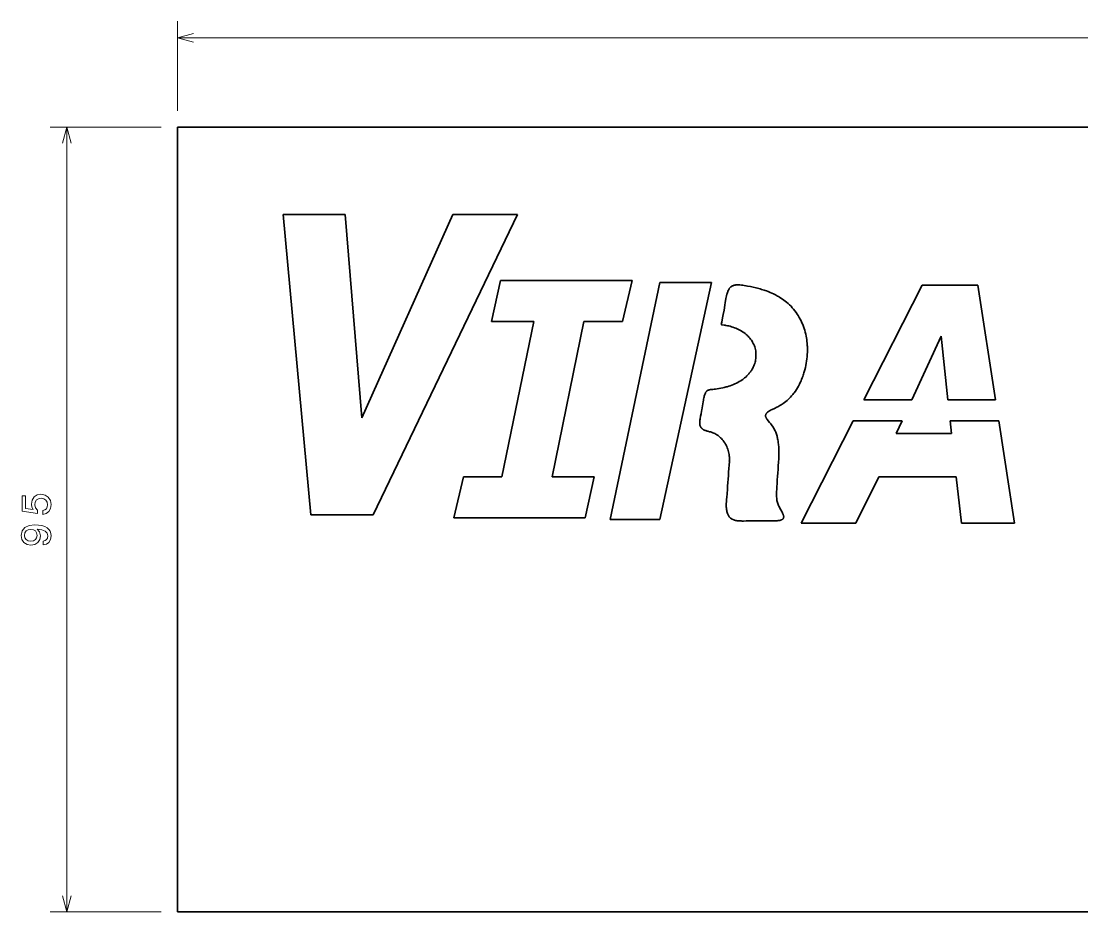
# Model space of a CAD drawing. Extents: x 11 to 268, y 58 to 169.
# Drawn here: x 10.6 to 139, y 57.5 to 165.3 of the extents above; entities that cross this region are included whole.
import ezdxf

# ---------------------------------------------------------------- set-up
doc = ezdxf.new("R2010")
doc.units = 0

msp = doc.modelspace()

# ---------------------------------------------------------------- linework, layer by layer
at = {"color": 7, "lineweight": 13, "ltscale": 0.270795}
msp.add_line((29.5, 154.5), (29.5, 165.33), dxfattribs=at)
at = {"color": 7, "lineweight": 13}
for p, q in [((29.5, 163.33), (267.5, 163.33)), ((16.09, 57.5), (16.09, 152.5))]:
    msp.add_line(p, q, dxfattribs=at)
at = {"color": 7, "lineweight": 13, "ltscale": 0.335227}
for p, q in [((27.5, 152.5), (14.09, 152.5)), ((27.5, 57.5), (14.09, 57.5))]:
    msp.add_line(p, q, dxfattribs=at)
at = {"color": 7, "lineweight": 35}
for p, q in [((29.5, 152.5), (267.5, 152.5)), ((29.5, 57.5), (29.5, 152.5)), ((42.3, 141.92), (45.65, 105.58)), ((51.83, 117.31), (49.79, 141.92)), ((62.83, 141.92), (51.83, 117.31)), ((53.19, 105.58), (70.69, 141.92)), ((87.94, 133.7), (81.9, 104.99)), ((87.94, 104.99), (94.16, 133.7)), ((267.5, 57.5), (29.5, 57.5))]:
    msp.add_line(p, q, dxfattribs=at)
at = {"color": 7, "lineweight": 35, "ltscale": 0.187236}
msp.add_line((49.79, 141.92), (42.3, 141.92), dxfattribs=at)
at = {"color": 7, "lineweight": 35, "ltscale": 0.196401}
msp.add_line((70.69, 141.92), (62.83, 141.92), dxfattribs=at)
at = {"color": 7, "lineweight": 35, "ltscale": 0.127189}
for p, q in [((68.64, 133.93), (67.52, 128.96)), ((79.97, 110.18), (74.88, 110.18))]:
    msp.add_line(p, q, dxfattribs=at)
at = {"color": 7, "lineweight": 35, "ltscale": 0.39811}
msp.add_line((84.56, 133.93), (68.64, 133.93), dxfattribs=at)
at = {"color": 7, "lineweight": 35, "ltscale": 0.12742}
for p, q in [((83.4, 128.96), (84.56, 133.93)), ((64.13, 110.18), (62.97, 105.22))]:
    msp.add_line(p, q, dxfattribs=at)
at = {"color": 7, "lineweight": 35, "ltscale": 0.155519}
msp.add_line((94.16, 133.7), (87.94, 133.7), dxfattribs=at)
at = {"color": 7, "lineweight": 35, "ltscale": 0.389493}
msp.add_line((119.7, 133.39), (112.64, 119.5), dxfattribs=at)
at = {"color": 7, "lineweight": 35, "ltscale": 0.16855}
msp.add_line((126.44, 133.39), (119.7, 133.39), dxfattribs=at)
at = {"color": 7, "lineweight": 35, "ltscale": 0.351339}
msp.add_line((128.57, 119.5), (126.44, 133.39), dxfattribs=at)
at = {"color": 7, "lineweight": 35, "ltscale": 0.128222}
msp.add_line((67.52, 128.96), (72.65, 128.96), dxfattribs=at)
at = {"color": 7, "lineweight": 35, "ltscale": 0.479208}
for p, q in [((72.65, 128.96), (68.8, 110.18)), ((74.88, 110.18), (78.73, 128.96))]:
    msp.add_line(p, q, dxfattribs=at)
at = {"color": 7, "lineweight": 35, "ltscale": 0.116847}
msp.add_line((78.73, 128.96), (83.4, 128.96), dxfattribs=at)
at = {"color": 7, "lineweight": 35, "ltscale": 0.211773}
msp.add_line((118.45, 119.5), (122.01, 127.18), dxfattribs=at)
at = {"color": 7, "lineweight": 35, "ltscale": 0.193224}
msp.add_line((122.01, 127.18), (122.82, 119.5), dxfattribs=at)
at = {"color": 7, "lineweight": 35, "ltscale": 0.14528}
msp.add_line((112.64, 119.5), (118.45, 119.5), dxfattribs=at)
at = {"color": 7, "lineweight": 35, "ltscale": 0.143726}
msp.add_line((122.82, 119.5), (128.57, 119.5), dxfattribs=at)
at = {"color": 7, "lineweight": 35, "ltscale": 0.346991}
msp.add_line((111.34, 116.93), (105.06, 104.56), dxfattribs=at)
at = {"color": 7, "lineweight": 35, "ltscale": 0.148147}
msp.add_line((117.27, 116.93), (111.34, 116.93), dxfattribs=at)
at = {"color": 7, "lineweight": 35, "ltscale": 0.042378}
msp.add_line((116.55, 115.4), (117.27, 116.93), dxfattribs=at)
at = {"color": 7, "lineweight": 35, "ltscale": 0.038666}
msp.add_line((123.09, 116.93), (123.26, 115.4), dxfattribs=at)
at = {"color": 7, "lineweight": 35, "ltscale": 0.146819}
msp.add_line((128.97, 116.93), (123.09, 116.93), dxfattribs=at)
at = {"color": 7, "lineweight": 35, "ltscale": 0.313}
msp.add_line((130.87, 104.56), (128.97, 116.93), dxfattribs=at)
at = {"color": 7, "lineweight": 35, "ltscale": 0.167517}
msp.add_line((123.26, 115.4), (116.55, 115.4), dxfattribs=at)
at = {"color": 7, "lineweight": 35, "ltscale": 0.116848}
msp.add_line((68.8, 110.18), (64.13, 110.18), dxfattribs=at)
at = {"color": 7, "lineweight": 35, "ltscale": 0.126966}
msp.add_line((78.89, 105.22), (79.97, 110.18), dxfattribs=at)
at = {"color": 7, "lineweight": 35, "ltscale": 0.156771}
msp.add_line((111.67, 104.56), (114.45, 110.18), dxfattribs=at)
at = {"color": 7, "lineweight": 35, "ltscale": 0.23473}
msp.add_line((114.45, 110.18), (123.83, 110.18), dxfattribs=at)
at = {"color": 7, "lineweight": 35, "ltscale": 0.141484}
msp.add_line((123.83, 110.18), (124.45, 104.56), dxfattribs=at)
at = {"color": 7, "lineweight": 35, "ltscale": 0.188545}
msp.add_line((45.65, 105.58), (53.19, 105.58), dxfattribs=at)
at = {"color": 7, "lineweight": 35, "ltscale": 0.398111}
msp.add_line((62.97, 105.22), (78.89, 105.22), dxfattribs=at)
at = {"color": 7, "lineweight": 35, "ltscale": 0.150972}
msp.add_line((81.9, 104.99), (87.94, 104.99), dxfattribs=at)
at = {"color": 7, "lineweight": 35, "ltscale": 0.165448}
msp.add_line((105.06, 104.56), (111.67, 104.56), dxfattribs=at)
at = {"color": 7, "lineweight": 35, "ltscale": 0.160278}
msp.add_line((124.45, 104.56), (130.87, 104.56), dxfattribs=at)
at = {"color": 7, "lineweight": 13}
for points in [[(31.43, 163.85), (29.5, 163.33), (31.43, 162.81)], [(16.61, 150.57), (16.09, 152.5), (15.57, 150.57)], [(15.57, 59.43), (16.09, 57.5), (16.61, 59.43)]]:
    msp.add_lwpolyline(points, dxfattribs=at)
at = {"color": 7, "lineweight": 35}
for points in [[(102.32, 113.71), (102.28, 114.1), (102.26, 114.3), (102.24, 114.47), (102.21, 114.64), (102.19, 114.76), (102.17, 114.88), (102.15, 114.98), (102.13, 115.08), (102.09, 115.2), (102.05, 115.33), (102.01, 115.45), (101.96, 115.59), (101.9, 115.73), (101.83, 115.86), (101.76, 115.99), (101.7, 116.09), (101.63, 116.19), (101.58, 116.28), (101.52, 116.36), (101.43, 116.47), (101.35, 116.58), (101.2, 116.76), (101.05, 116.93), (100.96, 117.05), (100.92, 117.11), (100.87, 117.18), (100.82, 117.25), (100.79, 117.33), (100.76, 117.4), (100.75, 117.44), (100.74, 117.48), (100.73, 117.51), (100.73, 117.55), (100.73, 117.59), (100.74, 117.64), (100.75, 117.68), (100.76, 117.72), (100.78, 117.76), (100.81, 117.81), (100.83, 117.84), (100.85, 117.87), (100.9, 117.93), (100.97, 117.98), (101.04, 118.04), (101.12, 118.1), (101.21, 118.15), (101.3, 118.2), (101.4, 118.26), (101.53, 118.32), (101.8, 118.45), (102.08, 118.59), (102.22, 118.66), (102.35, 118.73), (102.47, 118.8), (102.6, 118.87), (102.72, 118.95), (102.88, 119.05), (103.03, 119.16), (103.18, 119.28), (103.34, 119.4), (103.48, 119.53), (103.62, 119.67), (103.76, 119.81), (103.89, 119.96), (103.97, 120.05), (104.04, 120.15), (104.12, 120.24), (104.19, 120.35), (104.34, 120.55), (104.47, 120.75), (104.59, 120.95), (104.71, 121.16), (104.82, 121.37), (104.93, 121.58), (105.03, 121.8), (105.1, 121.97), (105.17, 122.15), (105.24, 122.33), (105.29, 122.46), (105.33, 122.6), (105.37, 122.74), (105.41, 122.88), (105.49, 123.13), (105.55, 123.39), (105.61, 123.66), (105.65, 123.92), (105.7, 124.18), (105.73, 124.45), (105.76, 124.71), (105.78, 124.98), (105.79, 125.25), (105.8, 125.52), (105.79, 125.79), (105.79, 125.93), (105.78, 126.07), (105.77, 126.21), (105.76, 126.35), (105.74, 126.57), (105.71, 126.78), (105.68, 126.99), (105.64, 127.2), (105.59, 127.44), (105.53, 127.67), (105.47, 127.91), (105.4, 128.14), (105.32, 128.37), (105.23, 128.6), (105.14, 128.83), (105.04, 129.04), (104.93, 129.26), (104.81, 129.47), (104.69, 129.68), (104.56, 129.88), (104.42, 130.07), (104.28, 130.27), (104.13, 130.45), (103.97, 130.63), (103.81, 130.81), (103.64, 130.98), (103.46, 131.14), (103.28, 131.3), (103.11, 131.44), (102.94, 131.57), (102.77, 131.69), (102.59, 131.81), (102.41, 131.92), (102.29, 131.99), (102.18, 132.06), (102.06, 132.12), (101.94, 132.19), (101.7, 132.31), (101.49, 132.41), (101.27, 132.5), (101.06, 132.59), (100.84, 132.67), (100.69, 132.72), (100.54, 132.77), (100.25, 132.86), (100.08, 132.91), (99.92, 132.96), (99.58, 133.04), (99.24, 133.13), (98.89, 133.2), (98.54, 133.27), (98.34, 133.31), (98.14, 133.34), (97.98, 133.37), (97.81, 133.39), (97.63, 133.41), (97.55, 133.42), (97.46, 133.42), (97.35, 133.42), (97.24, 133.42), (97.13, 133.41), (97.03, 133.39), (96.93, 133.37), (96.84, 133.34), (96.75, 133.31), (96.71, 133.29), (96.66, 133.26), (96.62, 133.24), (96.59, 133.21), (96.52, 133.16), (96.45, 133.1), (96.39, 133.03), (96.34, 132.95), (96.3, 132.91), (96.28, 132.86), (96.22, 132.75), (96.17, 132.64), (96.14, 132.55), (96.11, 132.47), (96.08, 132.37), (96.05, 132.27), (96, 132.09), (95.96, 131.9), (95.93, 131.75), (95.88, 131.47), (95.85, 131.29), (95.79, 130.94), (95.7, 130.36), (95.6, 129.82), (95.52, 129.42), (95.42, 128.89), (95.37, 128.62)], [(95.48, 128.56), (95.7, 128.53), (95.82, 128.51), (95.93, 128.49), (96.1, 128.46), (96.26, 128.43), (96.43, 128.39), (96.59, 128.34), (96.77, 128.29), (96.95, 128.22), (97.12, 128.16), (97.29, 128.08), (97.46, 128), (97.63, 127.92), (97.79, 127.83), (97.94, 127.73), (98.09, 127.63), (98.24, 127.52), (98.31, 127.46), (98.38, 127.41), (98.45, 127.35), (98.51, 127.29), (98.62, 127.18), (98.72, 127.07), (98.82, 126.95), (98.92, 126.84), (99.01, 126.71), (99.09, 126.59), (99.16, 126.46), (99.24, 126.32), (99.31, 126.18), (99.37, 126.03), (99.42, 125.89), (99.46, 125.74), (99.5, 125.58), (99.53, 125.43), (99.55, 125.27), (99.57, 125.12), (99.57, 124.96), (99.57, 124.8), (99.56, 124.65), (99.55, 124.49), (99.52, 124.33), (99.49, 124.17), (99.45, 124.03), (99.41, 123.89), (99.36, 123.74), (99.3, 123.6), (99.24, 123.46), (99.17, 123.33), (99.1, 123.19), (99.02, 123.06), (98.95, 122.97), (98.89, 122.87), (98.81, 122.78), (98.76, 122.71), (98.7, 122.64), (98.64, 122.57), (98.58, 122.5), (98.46, 122.38), (98.33, 122.25), (98.19, 122.14), (98.11, 122.08), (98.04, 122.02), (97.96, 121.96), (97.88, 121.9), (97.72, 121.79), (97.55, 121.69), (97.38, 121.6), (97.2, 121.51), (97.02, 121.42), (96.84, 121.34), (96.65, 121.27), (96.46, 121.2), (96.27, 121.14), (96.08, 121.08), (95.96, 121.05), (95.83, 121.01), (95.7, 120.98), (95.56, 120.95), (95.3, 120.89), (95.08, 120.85), (94.87, 120.82), (94.66, 120.79), (94.5, 120.77), (94.35, 120.75), (94.19, 120.73), (94.03, 120.72)], [(95.37, 128.62), (95.37, 128.6), (95.37, 128.59), (95.38, 128.58), (95.39, 128.57), (95.41, 128.57), (95.43, 128.56), (95.48, 128.56)], [(94.03, 120.72), (93.96, 120.71), (93.89, 120.69), (93.82, 120.67), (93.76, 120.65), (93.71, 120.62), (93.67, 120.59), (93.63, 120.56), (93.59, 120.53), (93.57, 120.5), (93.54, 120.47), (93.52, 120.44), (93.49, 120.4), (93.47, 120.36), (93.45, 120.32), (93.41, 120.23), (93.37, 120.13), (93.34, 120.04), (93.31, 119.93), (93.29, 119.83), (93.26, 119.72), (93.23, 119.56), (93.22, 119.46), (93.18, 119.25), (93.1, 118.76), (93.01, 118.28), (92.97, 118.11), (92.91, 117.79), (92.86, 117.53), (92.84, 117.41), (92.81, 117.27), (92.79, 117.14), (92.78, 117.02), (92.76, 116.87), (92.76, 116.8), (92.76, 116.72), (92.76, 116.66), (92.76, 116.59), (92.77, 116.51), (92.78, 116.43), (92.8, 116.35), (92.83, 116.28), (92.86, 116.21), (92.88, 116.18), (92.9, 116.15), (92.92, 116.12), (92.94, 116.09), (92.97, 116.06), (93, 116.04), (93.04, 115.99), (93.09, 115.96), (93.15, 115.92), (93.23, 115.87), (93.33, 115.83), (93.42, 115.78), (93.5, 115.76), (93.58, 115.73), (93.66, 115.7), (93.75, 115.68), (93.93, 115.63)], [(93.93, 115.63), (94.07, 115.6), (94.2, 115.56), (94.33, 115.51), (94.45, 115.46), (94.58, 115.4), (94.7, 115.34), (94.81, 115.27), (94.92, 115.19), (94.98, 115.15), (95.05, 115.1), (95.16, 115.01), (95.28, 114.9), (95.39, 114.79), (95.49, 114.68), (95.59, 114.56), (95.65, 114.47), (95.72, 114.38), (95.78, 114.28), (95.83, 114.21), (95.87, 114.14), (95.95, 113.99), (96.02, 113.83), (96.09, 113.68), (96.15, 113.52), (96.2, 113.35), (96.25, 113.19), (96.29, 113.02), (96.32, 112.85), (96.34, 112.68)], [(102.33, 112.35), (102.34, 112.62), (102.35, 112.89), (102.35, 113.03), (102.35, 113.17), (102.34, 113.35), (102.33, 113.53), (102.32, 113.71)], [(96.34, 112.68), (96.35, 112.57), (96.36, 112.46), (96.36, 112.37), (96.36, 112.28), (96.35, 112.15), (96.34, 112.02)], [(96.1, 108.63), (96.06, 108.16), (96.02, 107.68), (96, 107.45), (95.99, 107.33), (95.98, 107.15), (95.97, 106.93), (95.97, 106.83), (95.97, 106.72), (95.97, 106.61), (95.97, 106.51), (95.98, 106.42), (95.99, 106.32), (96, 106.2), (96.02, 106.07), (96.05, 105.95), (96.08, 105.85), (96.11, 105.74), (96.15, 105.65), (96.19, 105.56), (96.24, 105.47), (96.28, 105.4), (96.33, 105.33), (96.38, 105.27), (96.44, 105.21), (96.5, 105.16), (96.55, 105.12), (96.61, 105.08), (96.67, 105.04), (96.71, 105.02), (96.76, 105), (96.8, 104.98), (96.85, 104.96), (96.91, 104.94), (96.96, 104.92), (97.07, 104.89), (97.18, 104.87), (97.3, 104.85), (97.42, 104.84), (97.55, 104.83), (97.65, 104.82), (97.76, 104.82), (97.91, 104.81), (98.06, 104.81), (98.36, 104.82), (98.66, 104.82), (98.96, 104.83), (99.43, 104.84), (99.9, 104.84), (100.21, 104.84), (100.42, 104.84), (100.84, 104.83), (101.26, 104.82), (101.46, 104.82), (101.61, 104.82), (101.75, 104.83), (101.88, 104.83), (102, 104.84), (102.12, 104.85), (102.24, 104.86), (102.35, 104.87), (102.45, 104.89), (102.54, 104.92), (102.59, 104.93), (102.63, 104.95), (102.68, 104.97), (102.73, 104.99), (102.77, 105.02), (102.82, 105.05), (102.85, 105.09), (102.88, 105.12), (102.9, 105.17), (102.92, 105.21), (102.92, 105.25), (102.93, 105.29), (102.93, 105.34), (102.93, 105.37), (102.92, 105.41), (102.91, 105.46), (102.9, 105.51), (102.88, 105.56), (102.86, 105.62), (102.83, 105.68), (102.8, 105.75), (102.74, 105.87), (102.69, 105.96), (102.59, 106.15), (102.47, 106.36), (102.41, 106.48), (102.35, 106.6), (102.3, 106.71), (102.25, 106.82), (102.2, 106.94), (102.16, 107.06), (102.13, 107.18), (102.11, 107.31), (102.09, 107.43), (102.08, 107.55)], [(102.08, 107.55), (102.07, 107.79), (102.06, 108.02), (102.07, 108.25), (102.07, 108.43), (102.08, 108.6), (102.1, 108.96)]]:
    msp.add_lwpolyline(points, dxfattribs=at)
at = {"color": 7, "lineweight": 13}
for points in [[(13.18, 105.62), (13.59, 105.73), (13.91, 105.98), (14.12, 106.34), (14.19, 106.8), (14.1, 107.31), (13.85, 107.71), (13.46, 107.96), (12.96, 108.06), (12.49, 107.97), (12.12, 107.73), (11.88, 107.35), (11.8, 106.86), (11.86, 106.48), (12.02, 106.19), (11.08, 106.33), (11.08, 107.87), (10.67, 107.87), (10.67, 106), (12.52, 105.72), (12.52, 106.12), (12.29, 106.41), (12.2, 106.79), (12.26, 107.11), (12.42, 107.36), (12.66, 107.51), (12.98, 107.57), (13.3, 107.51), (13.55, 107.35), (13.7, 107.11), (13.76, 106.79), (13.72, 106.52), (13.61, 106.31), (13.43, 106.16), (13.18, 106.09)], [(13.22, 101.92), (13.62, 102), (13.93, 102.21), (14.12, 102.56), (14.19, 103.01), (14.16, 103.31), (14.07, 103.58), (13.91, 103.8), (13.69, 103.99), (13.41, 104.15), (13.07, 104.26), (12.67, 104.32), (12.22, 104.35), (11.51, 104.26), (10.99, 104.01), (10.68, 103.62), (10.57, 103.08), (10.66, 102.59), (10.9, 102.21), (11.27, 101.97), (11.74, 101.89), (12.22, 101.97), (12.59, 102.21), (12.83, 102.56), (12.9, 103.01), (12.8, 103.49), (12.51, 103.84), (13.07, 103.76), (13.47, 103.6), (13.71, 103.35), (13.78, 103.02), (13.75, 102.75), (13.64, 102.56), (13.46, 102.44), (13.22, 102.39)], [(11.74, 102.38), (11.42, 102.43), (11.18, 102.57), (11.02, 102.79), (10.96, 103.08), (11.02, 103.38), (11.18, 103.61), (11.42, 103.75), (11.73, 103.8), (12.05, 103.75), (12.29, 103.61), (12.43, 103.37), (12.48, 103.07), (12.43, 102.79), (12.29, 102.57), (12.05, 102.43)]]:
    msp.add_lwpolyline(points, close=True, dxfattribs=at)
at = {"color": 7, "lineweight": 35}
for centre, radius, start, end in [((-1256.12, 208.87), 1355.93, 355.76013, 355.90384), ((-305.05, 138.05), 408.18, 355.9121, 356.3894)]:
    msp.add_arc(centre, radius, start, end, dxfattribs=at)

doc.saveas('drawing.dxf')
